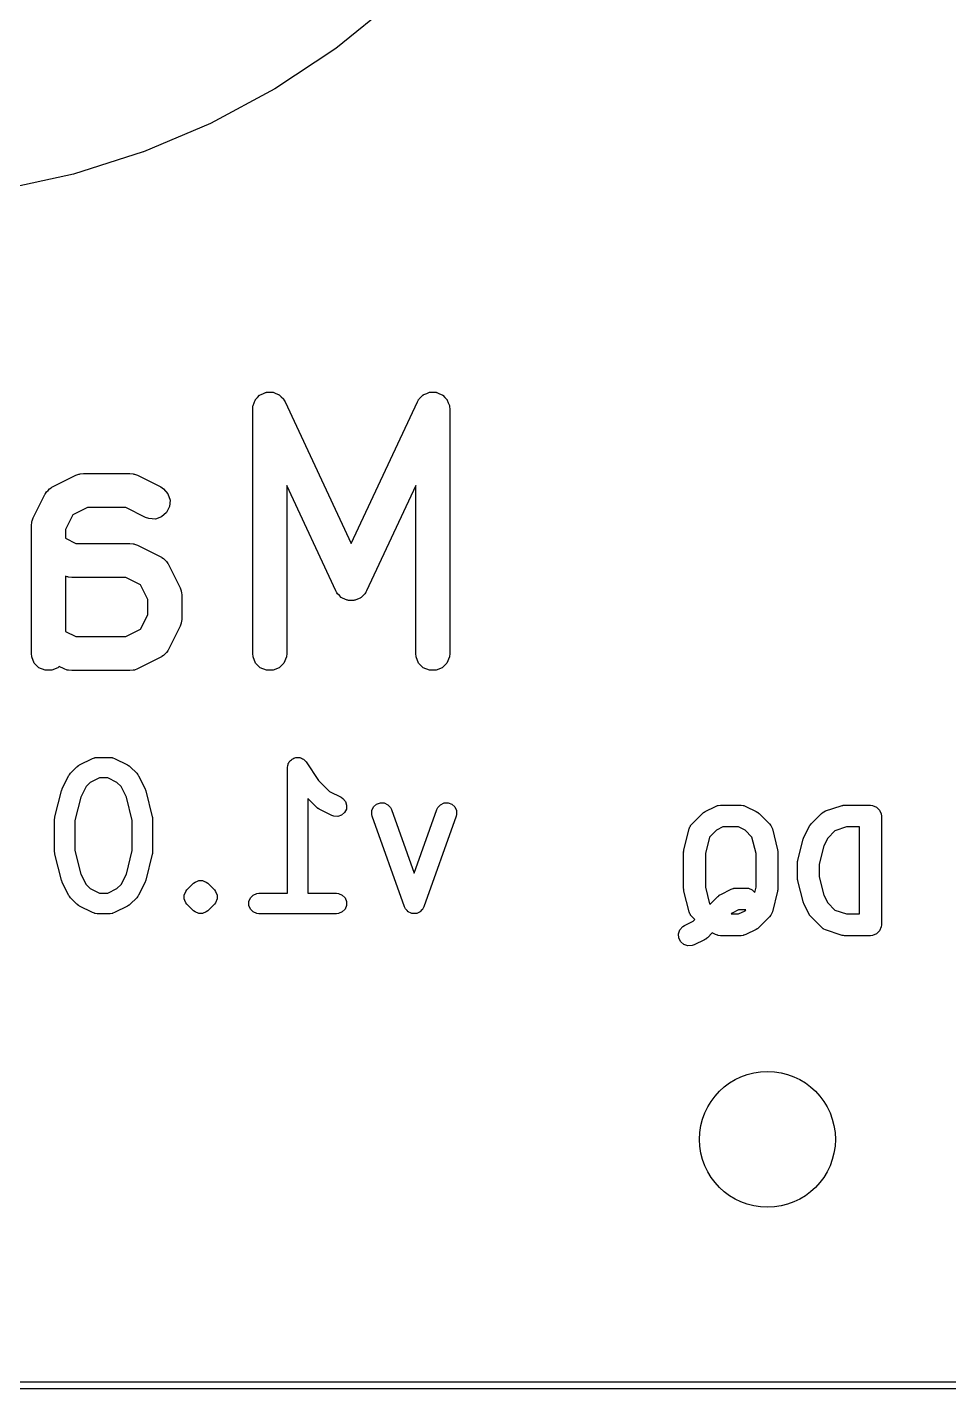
# Model space of a CAD drawing. Extents: x 89 to 178, y -115 to -57.
# Drawn here: x 139.77 to 146.55, y -115.02 to -105.01 of the extents above; entities that cross this region are included whole.
import ezdxf

# ---------------------------------------------------------------- set-up
doc = ezdxf.new("R2010")
doc.units = 0
doc.layers.add('BLACK', color=7, linetype='CONTINUOUS')

msp = doc.modelspace()

# ---------------------------------------------------------------- linework, layer by layer
at = {"layer": 'BLACK', "linetype": 'CONTINUOUS'}
for p, q in [((142.467123, -104.822727), (142.043787, -105.164015)), ((142.043415, -105.164287), (141.594263, -105.462497)), ((142.043787, -105.164015), (142.043415, -105.164287)), ((141.593865, -105.462736), (141.12122, -105.716824)), ((141.594263, -105.462497), (141.593865, -105.462736)), ((141.1208, -105.717025), (140.626985, -105.925946)), ((141.12122, -105.716824), (141.1208, -105.717025)), ((140.62655, -105.926107), (140.113887, -106.088818)), ((140.626985, -105.925946), (140.62655, -105.926107)), ((140.11344, -106.088937), (139.584254, -106.204393)), ((140.113887, -106.088818), (140.11344, -106.088937)), ((141.434357, -107.792328), (141.442656, -107.772291)), ((141.442656, -107.772291), (141.450072, -107.751898)), ((141.450072, -107.751898), (141.451954, -107.749842)), ((141.451954, -107.749842), (141.453021, -107.747268)), ((141.453021, -107.747268), (141.468358, -107.73193)), ((141.468358, -107.73193), (141.483012, -107.71593)), ((141.483012, -107.71593), (141.485537, -107.714751)), ((141.485537, -107.714751), (141.487509, -107.71278)), ((141.487509, -107.71278), (141.507547, -107.704479)), ((141.507547, -107.704479), (141.527208, -107.695305)), ((141.527208, -107.695305), (141.529994, -107.695182)), ((141.529994, -107.695182), (141.532569, -107.694116)), ((141.532569, -107.694116), (141.554255, -107.694116)), ((141.554255, -107.694116), (141.575934, -107.693163)), ((141.575934, -107.693163), (141.578555, -107.694116)), ((141.578555, -107.694116), (141.581341, -107.694116)), ((141.581341, -107.694116), (141.601377, -107.702415)), ((141.601377, -107.702415), (141.621771, -107.709831)), ((141.621771, -107.709831), (141.623826, -107.711713)), ((141.623826, -107.711713), (141.626401, -107.71278)), ((141.626401, -107.71278), (141.641738, -107.728117)), ((141.641738, -107.728117), (141.657739, -107.742771)), ((141.657739, -107.742771), (141.659696, -107.746075)), ((141.659696, -107.746075), (141.660889, -107.747268)), ((141.660889, -107.747268), (141.662018, -107.749995)), ((141.662018, -107.749995), (141.670228, -107.763853)), ((141.670228, -107.763853), (142.156954, -108.806839)), ((142.156954, -108.806839), (142.643682, -107.763853)), ((142.643682, -107.763853), (142.651891, -107.749995)), ((142.651891, -107.749995), (142.653021, -107.747268)), ((142.653021, -107.747268), (142.654213, -107.746075)), ((142.654213, -107.746075), (142.656171, -107.742771)), ((142.656171, -107.742771), (142.672166, -107.728122)), ((142.672166, -107.728122), (142.687509, -107.71278)), ((142.687509, -107.71278), (142.690084, -107.711713)), ((142.690084, -107.711713), (142.69214, -107.709831)), ((142.69214, -107.709831), (142.712525, -107.702418)), ((142.712525, -107.702418), (142.732569, -107.694116)), ((142.732569, -107.694116), (142.735356, -107.694116)), ((142.735356, -107.694116), (142.737977, -107.693163)), ((142.737977, -107.693163), (142.759655, -107.694116)), ((142.759655, -107.694116), (142.781341, -107.694116)), ((142.781341, -107.694116), (142.783915, -107.695182)), ((142.783915, -107.695182), (142.786702, -107.695305)), ((142.786702, -107.695305), (142.806362, -107.704479)), ((142.806362, -107.704479), (142.826401, -107.71278)), ((142.826401, -107.71278), (142.828372, -107.714751)), ((142.828372, -107.714751), (142.830898, -107.71593)), ((142.830898, -107.71593), (142.845551, -107.73193)), ((142.845551, -107.73193), (142.860889, -107.747268)), ((142.860889, -107.747268), (142.861955, -107.749842)), ((142.861955, -107.749842), (142.863838, -107.751898)), ((142.863838, -107.751898), (142.871253, -107.772291)), ((142.871253, -107.772291), (142.879553, -107.792328)), ((141.431955, -107.816714), (141.433533, -107.800686)), ((141.431955, -109.616714), (141.431955, -107.816714)), ((141.433404, -107.797735), (141.43398, -107.796149)), ((141.433533, -107.800686), (141.433404, -107.797735)), ((141.43398, -107.796149), (141.434357, -107.792328)), ((142.879553, -107.792328), (142.879929, -107.796149)), ((142.879929, -107.796149), (142.880506, -107.797735)), ((142.880506, -107.797735), (142.880376, -107.800686)), ((142.880376, -107.800686), (142.881955, -107.816714)), ((142.881955, -107.816714), (142.881955, -109.616714)), ((139.958196, -108.390625), (140.129624, -108.304911)), ((140.129624, -108.304911), (140.15251, -108.296153)), ((140.15251, -108.296153), (140.15699, -108.295834)), ((140.15699, -108.295834), (140.16114, -108.294116)), ((140.16114, -108.294116), (140.185526, -108.291714)), ((140.185526, -108.291714), (140.528384, -108.291714)), ((140.528384, -108.291714), (140.55277, -108.294116)), ((140.55277, -108.294116), (140.556918, -108.295834)), ((140.556918, -108.295834), (140.5614, -108.296153)), ((140.5614, -108.296153), (140.584286, -108.304911)), ((140.584286, -108.304911), (140.755713, -108.390624)), ((139.81658, -108.617956), (139.902294, -108.446527)), ((139.902294, -108.446527), (139.904861, -108.442447)), ((139.904861, -108.442447), (139.905503, -108.440524)), ((139.905503, -108.440524), (139.90758, -108.438128)), ((139.90758, -108.438128), (139.915348, -108.425789)), ((139.915348, -108.425789), (139.927192, -108.415516)), ((139.927192, -108.415516), (139.937459, -108.403679)), ((139.937459, -108.403679), (139.949792, -108.395915)), ((139.949792, -108.395915), (139.952193, -108.393833)), ((139.952193, -108.393833), (139.95412, -108.39319)), ((139.95412, -108.39319), (139.958196, -108.390625)), ((140.755713, -108.390624), (140.776451, -108.403679)), ((140.776451, -108.403679), (140.808407, -108.440524)), ((140.808407, -108.440524), (140.82383, -108.486794)), ((142.043682, -109.155289), (141.681955, -108.380159)), ((141.681955, -108.380159), (141.681955, -109.616714)), ((142.631955, -108.380159), (142.270228, -109.155289)), ((142.631955, -109.616714), (142.631955, -108.380159)), ((140.215035, -108.541714), (140.107267, -108.595597)), ((140.498876, -108.541714), (140.215035, -108.541714)), ((140.64391, -108.614231), (140.498876, -108.541714)), ((140.798561, -108.579067), (140.761716, -108.611023)), ((140.820372, -108.535444), (140.798561, -108.579067)), ((140.82383, -108.486794), (140.820372, -108.535444)), ((139.803384, -108.673857), (139.805786, -108.649471)), ((139.803384, -109.616714), (139.803384, -108.673857)), ((139.805786, -108.649471), (139.807504, -108.645322)), ((139.807504, -108.645322), (139.807823, -108.640841)), ((139.807823, -108.640841), (139.81658, -108.617956)), ((140.107267, -108.595597), (140.053384, -108.703365)), ((140.666796, -108.622989), (140.64391, -108.614231)), ((140.715445, -108.626446), (140.666796, -108.622989)), ((140.761716, -108.611023), (140.715445, -108.626446)), ((140.053384, -108.703365), (140.053384, -108.768031)), ((140.053384, -108.768031), (140.12932, -108.806)), ((140.12932, -108.806), (140.528384, -108.806)), ((140.528384, -108.806), (140.55277, -108.808402)), ((140.55277, -108.808402), (140.556918, -108.81012)), ((140.556918, -108.81012), (140.5614, -108.810439)), ((140.5614, -108.810439), (140.584286, -108.819197)), ((140.584286, -108.819197), (140.755713, -108.90491)), ((140.755713, -108.90491), (140.759791, -108.907477)), ((140.759791, -108.907477), (140.761716, -108.908119)), ((140.761716, -108.908119), (140.764113, -108.910198)), ((140.764113, -108.910198), (140.776451, -108.917965)), ((140.776451, -108.917965), (140.78672, -108.929805)), ((140.78672, -108.929805), (140.798561, -108.940075)), ((140.798561, -108.940075), (140.806327, -108.952411)), ((140.806327, -108.952411), (140.808407, -108.95481)), ((140.808407, -108.95481), (140.809048, -108.956735)), ((140.809048, -108.956735), (140.811615, -108.960812)), ((140.811615, -108.960812), (140.897329, -109.13224)), ((140.066796, -109.051561), (140.053384, -109.046428)), ((140.053384, -109.046428), (140.053384, -109.453745)), ((140.071277, -109.051879), (140.066796, -109.051561)), ((140.075426, -109.053598), (140.071277, -109.051879)), ((140.099812, -109.056), (140.075426, -109.053598)), ((140.498876, -109.056), (140.099812, -109.056)), ((140.606642, -109.109883), (140.498876, -109.056)), ((140.660526, -109.21765), (140.606642, -109.109883)), ((140.897329, -109.13224), (140.906087, -109.155126)), ((140.906087, -109.155126), (140.906405, -109.159606)), ((140.906405, -109.159606), (140.908124, -109.163756)), ((140.908124, -109.163756), (140.910526, -109.188142)), ((142.048971, -109.164218), (142.043682, -109.155289)), ((142.050072, -109.167244), (142.048971, -109.164218)), ((142.052031, -109.169384), (142.050072, -109.167244)), ((142.056171, -109.176371), (142.052031, -109.169384)), ((142.070179, -109.189199), (142.056171, -109.176371)), ((142.257739, -109.176371), (142.243728, -109.189201)), ((142.261878, -109.169384), (142.257739, -109.176371)), ((142.263838, -109.167244), (142.261878, -109.169384)), ((142.264938, -109.164218), (142.263838, -109.167244)), ((142.270228, -109.155289), (142.264938, -109.164218)), ((140.660526, -109.330062), (140.660526, -109.21765)), ((140.910526, -109.188142), (140.910526, -109.359571)), ((142.083012, -109.203212), (142.070179, -109.189199)), ((142.088044, -109.20556), (142.083012, -109.203212)), ((142.09214, -109.209311), (142.088044, -109.20556)), ((142.10999, -109.215802), (142.09214, -109.209311)), ((142.127208, -109.223837), (142.10999, -109.215802)), ((142.132757, -109.22408), (142.127208, -109.223837)), ((142.137977, -109.225979), (142.132757, -109.22408)), ((142.156955, -109.225144), (142.137977, -109.225979)), ((142.175934, -109.225979), (142.156955, -109.225144)), ((142.181153, -109.22408), (142.175934, -109.225979)), ((142.186702, -109.223837), (142.181153, -109.22408)), ((142.203915, -109.215803), (142.186702, -109.223837)), ((142.221771, -109.209311), (142.203915, -109.215803)), ((142.225867, -109.205559), (142.221771, -109.209311)), ((142.230898, -109.203212), (142.225867, -109.205559)), ((142.243728, -109.189201), (142.230898, -109.203212)), ((140.606641, -109.437831), (140.660526, -109.330062)), ((140.910526, -109.359571), (140.908124, -109.383957)), ((140.053384, -109.453745), (140.129321, -109.491714)), ((140.498876, -109.491714), (140.606641, -109.437831)), ((140.897329, -109.415473), (140.811616, -109.586901)), ((140.906087, -109.392587), (140.897329, -109.415473)), ((140.906405, -109.388106), (140.906087, -109.392587)), ((140.908124, -109.383957), (140.906405, -109.388106)), ((140.129321, -109.491714), (140.498876, -109.491714)), ((139.805786, -109.6411), (139.803384, -109.616714)), ((139.82445, -109.68616), (139.805786, -109.6411)), ((140.755713, -109.642804), (140.584286, -109.728517)), ((140.759791, -109.640236), (140.755713, -109.642804)), ((140.761716, -109.639595), (140.759791, -109.640236)), ((140.764113, -109.637515), (140.761716, -109.639595)), ((140.776451, -109.629749), (140.764113, -109.637515)), ((140.78672, -109.617908), (140.776451, -109.629749)), ((140.798561, -109.607639), (140.78672, -109.617908)), ((140.806327, -109.595301), (140.798561, -109.607639)), ((140.808407, -109.592904), (140.806327, -109.595301)), ((140.809048, -109.590979), (140.808407, -109.592904)), ((140.811616, -109.586901), (140.809048, -109.590979)), ((141.434357, -109.6411), (141.431955, -109.616714)), ((141.453021, -109.68616), (141.434357, -109.6411)), ((141.679553, -109.6411), (141.660889, -109.68616)), ((141.681955, -109.616714), (141.679553, -109.6411)), ((142.634357, -109.6411), (142.631955, -109.616714)), ((142.653021, -109.68616), (142.634357, -109.6411)), ((142.879553, -109.6411), (142.860889, -109.68616)), ((142.881955, -109.616714), (142.879553, -109.6411)), ((139.858938, -109.720648), (139.82445, -109.68616)), ((139.903998, -109.739312), (139.858938, -109.720648)), ((139.95277, -109.739312), (139.903998, -109.739312)), ((139.99783, -109.720648), (139.95277, -109.739312)), ((140.007944, -109.710534), (139.99783, -109.720648)), ((140.04391, -109.728517), (140.007944, -109.710534)), ((140.066796, -109.737275), (140.04391, -109.728517)), ((140.071276, -109.737593), (140.066796, -109.737275)), ((140.075426, -109.739312), (140.071276, -109.737593)), ((140.099812, -109.741714), (140.075426, -109.739312)), ((140.528384, -109.741714), (140.099812, -109.741714)), ((140.55277, -109.739312), (140.528384, -109.741714)), ((140.556918, -109.737593), (140.55277, -109.739312)), ((140.5614, -109.737275), (140.556918, -109.737593)), ((140.584286, -109.728517), (140.5614, -109.737275)), ((141.487509, -109.720648), (141.453021, -109.68616)), ((141.532569, -109.739312), (141.487509, -109.720648)), ((141.581341, -109.739312), (141.532569, -109.739312)), ((141.626401, -109.720648), (141.581341, -109.739312)), ((141.660889, -109.68616), (141.626401, -109.720648)), ((142.687509, -109.720648), (142.653021, -109.68616)), ((142.732569, -109.739312), (142.687509, -109.720648)), ((142.781341, -109.739312), (142.732569, -109.739312)), ((142.826401, -109.720648), (142.781341, -109.739312)), ((142.860889, -109.68616), (142.826401, -109.720648)), ((140.253489, -110.387737), (140.26722, -110.382482)), ((140.26722, -110.382482), (140.269909, -110.38229)), ((140.269909, -110.38229), (140.272398, -110.38126)), ((140.272398, -110.38126), (140.28703, -110.379819)), ((140.28703, -110.379819), (140.382268, -110.379819)), ((140.382268, -110.379819), (140.3969, -110.38126)), ((140.3969, -110.38126), (140.399389, -110.382291)), ((140.399389, -110.382291), (140.402077, -110.382482)), ((140.402077, -110.382482), (140.415809, -110.387737)), ((141.741799, -110.384072), (141.748588, -110.38126)), ((141.748588, -110.38126), (141.756015, -110.38126)), ((141.756015, -110.38126), (141.763299, -110.379819)), ((141.763299, -110.379819), (141.770504, -110.38126)), ((141.770504, -110.38126), (141.777852, -110.38126)), ((141.777852, -110.38126), (141.784712, -110.384101)), ((140.09114, -110.497024), (140.138759, -110.449405)), ((140.138759, -110.449405), (140.144508, -110.444686)), ((140.144508, -110.444686), (140.145808, -110.443188)), ((140.145808, -110.443188), (140.148067, -110.441766)), ((140.148067, -110.441766), (140.150124, -110.440078)), ((140.150124, -110.440078), (140.151951, -110.43932)), ((140.151951, -110.43932), (140.158251, -110.435356)), ((140.158251, -110.435356), (140.253489, -110.387737)), ((140.415809, -110.387737), (140.511047, -110.435356)), ((140.511047, -110.435356), (140.517346, -110.43932)), ((140.517346, -110.43932), (140.519174, -110.440078)), ((140.519174, -110.440078), (140.52123, -110.441766)), ((140.52123, -110.441766), (140.52349, -110.443188)), ((140.52349, -110.443188), (140.524789, -110.444686)), ((140.524789, -110.444686), (140.530539, -110.449405)), ((140.530539, -110.449405), (140.578158, -110.497024)), ((141.68822, -110.45474), (141.688235, -110.454663)), ((141.688225, -110.454766), (141.68822, -110.45474)), ((141.68822, -110.454819), (141.688225, -110.454766)), ((141.68822, -111.379819), (141.68822, -110.454819)), ((141.688235, -110.454663), (141.689661, -110.440187)), ((141.689661, -110.440187), (141.692502, -110.433326)), ((141.692502, -110.433326), (141.693959, -110.426046)), ((141.693959, -110.426046), (141.698047, -110.41994)), ((141.698047, -110.41994), (141.70086, -110.413151)), ((141.70086, -110.413151), (141.70611, -110.4079)), ((141.70611, -110.4079), (141.710242, -110.401731)), ((141.710242, -110.401731), (141.716356, -110.397654)), ((141.716356, -110.397654), (141.721552, -110.392459)), ((141.721552, -110.392459), (141.728412, -110.389617)), ((141.728412, -110.389617), (141.734591, -110.385498)), ((141.734591, -110.385498), (141.741799, -110.384072)), ((141.784712, -110.384101), (141.791993, -110.385558)), ((141.791993, -110.385558), (141.798098, -110.389646)), ((141.798098, -110.389646), (141.804888, -110.392459)), ((141.804888, -110.392459), (141.810138, -110.397709)), ((141.810138, -110.397709), (141.816308, -110.401841)), ((141.816308, -110.401841), (141.825528, -110.413099)), ((141.825528, -110.413099), (141.82558, -110.413151)), ((141.82558, -110.413151), (141.825589, -110.413173)), ((141.825589, -110.413173), (141.825624, -110.413216)), ((141.825624, -110.413216), (141.916742, -110.549894)), ((140.029472, -110.611754), (140.077091, -110.516516)), ((140.077091, -110.516516), (140.081055, -110.510216)), ((140.081055, -110.510216), (140.081813, -110.508389)), ((140.081813, -110.508389), (140.083501, -110.506332)), ((140.083501, -110.506332), (140.084923, -110.504073)), ((140.084923, -110.504073), (140.086421, -110.502773)), ((140.086421, -110.502773), (140.09114, -110.497024)), ((140.236219, -110.564077), (140.205812, -110.594484)), ((140.304735, -110.529819), (140.236219, -110.564077)), ((140.364563, -110.529819), (140.304735, -110.529819)), ((140.433079, -110.564077), (140.364563, -110.529819)), ((140.463486, -110.594484), (140.433079, -110.564077)), ((140.578158, -110.497024), (140.582876, -110.502773)), ((140.582876, -110.502773), (140.584375, -110.504073)), ((140.584375, -110.504073), (140.585796, -110.506332)), ((140.585796, -110.506332), (140.587485, -110.508389)), ((140.587485, -110.508389), (140.588242, -110.510216)), ((140.588242, -110.510216), (140.592207, -110.516516)), ((140.592207, -110.516516), (140.639826, -110.611754)), ((141.916742, -110.549894), (141.998123, -110.631275)), ((139.976174, -110.817581), (140.023793, -110.627105)), ((140.023793, -110.627105), (140.024178, -110.626025)), ((140.024178, -110.626025), (140.024217, -110.625486)), ((140.024217, -110.625486), (140.026544, -110.619404)), ((140.026544, -110.619404), (140.02874, -110.613259)), ((140.02874, -110.613259), (140.029062, -110.612823)), ((140.029062, -110.612823), (140.029472, -110.611754)), ((140.167318, -110.671471), (140.123935, -110.845005)), ((140.205812, -110.594484), (140.167318, -110.671471)), ((140.501979, -110.671471), (140.463486, -110.594484)), ((140.545363, -110.845005), (140.501979, -110.671471)), ((140.639826, -110.611754), (140.640235, -110.612823)), ((140.640235, -110.612823), (140.640558, -110.613259)), ((140.640558, -110.613259), (140.64275, -110.619395)), ((140.64275, -110.619395), (140.645081, -110.625485)), ((140.645081, -110.625485), (140.645119, -110.626025)), ((140.645119, -110.626025), (140.645505, -110.627105)), ((140.645505, -110.627105), (140.693124, -110.817581)), ((141.900663, -110.745947), (141.83822, -110.683504)), ((141.83822, -110.683504), (141.83822, -111.379819)), ((141.998123, -110.631275), (142.082475, -110.673451)), ((142.082475, -110.673451), (142.094918, -110.681283)), ((142.094918, -110.681283), (142.114091, -110.703391)), ((141.906413, -110.750667), (141.900663, -110.745947)), ((141.907712, -110.752164), (141.906413, -110.750667)), ((141.909966, -110.753583), (141.907712, -110.752164)), ((141.912028, -110.755275), (141.909966, -110.753583)), ((141.91386, -110.756033), (141.912028, -110.755275)), ((141.920155, -110.759996), (141.91386, -110.756033)), ((142.015393, -110.807615), (141.920155, -110.759996)), ((142.121271, -110.760342), (142.108183, -110.786517)), ((142.114091, -110.703391), (142.123345, -110.731152)), ((142.123345, -110.731152), (142.121271, -110.760342)), ((142.308073, -110.799113), (142.309527, -110.769885)), ((142.309527, -110.769885), (142.322054, -110.743439)), ((142.322054, -110.743439), (142.343748, -110.7238)), ((142.343748, -110.7238), (142.371307, -110.713957)), ((142.371307, -110.713957), (142.400535, -110.715411)), ((142.400535, -110.715411), (142.426981, -110.727938)), ((142.426981, -110.727938), (142.44662, -110.749632)), ((142.44662, -110.749632), (142.452899, -110.762927)), ((142.452899, -110.762927), (142.620363, -111.231826)), ((142.620363, -111.231826), (142.787827, -110.762927)), ((142.787827, -110.762927), (142.794106, -110.749632)), ((142.794106, -110.749632), (142.813745, -110.727938)), ((142.813745, -110.727938), (142.840191, -110.715411)), ((142.840191, -110.715411), (142.869419, -110.713957)), ((142.869419, -110.713957), (142.896978, -110.7238)), ((142.896978, -110.7238), (142.918672, -110.74344)), ((142.918672, -110.74344), (142.931199, -110.769886)), ((142.931199, -110.769886), (142.932653, -110.799113)), ((144.750976, -110.785154), (144.753173, -110.783352)), ((144.753173, -110.783352), (144.755124, -110.782543)), ((144.755124, -110.782543), (144.761841, -110.778316)), ((144.761841, -110.778316), (144.838031, -110.740221)), ((144.838031, -110.740221), (144.852678, -110.734616)), ((144.852678, -110.734616), (144.855544, -110.734412)), ((144.855544, -110.734412), (144.858201, -110.733312)), ((144.858201, -110.733312), (144.873808, -110.731775)), ((144.873808, -110.731775), (145.026189, -110.731775)), ((145.026189, -110.731775), (145.041796, -110.733312)), ((145.041796, -110.733312), (145.044452, -110.734412)), ((145.044452, -110.734412), (145.047319, -110.734616)), ((145.047319, -110.734616), (145.061966, -110.740221)), ((145.061966, -110.740221), (145.138157, -110.778316)), ((145.138157, -110.778316), (145.144871, -110.782542)), ((145.144871, -110.782542), (145.146826, -110.783352)), ((145.146826, -110.783352), (145.149025, -110.785157)), ((145.61724, -110.793301), (145.629362, -110.783352)), ((145.629362, -110.783352), (145.632019, -110.782251)), ((145.632019, -110.782251), (145.63419, -110.780369)), ((145.63419, -110.780369), (145.64851, -110.773975)), ((145.64851, -110.773975), (145.762796, -110.73588)), ((145.762796, -110.73588), (145.770535, -110.73412)), ((145.770535, -110.73412), (145.772487, -110.733312)), ((145.772487, -110.733312), (145.775315, -110.733033)), ((145.775315, -110.733033), (145.778088, -110.732403)), ((145.778088, -110.732403), (145.780196, -110.732552)), ((145.780196, -110.732552), (145.788094, -110.731775)), ((145.788094, -110.731775), (145.97857, -110.731775)), ((145.97857, -110.731775), (145.994177, -110.733312)), ((145.994177, -110.733312), (146.023016, -110.745257)), ((146.023016, -110.745257), (146.045088, -110.767329)), ((146.045088, -110.767329), (146.057033, -110.796168)), ((139.973935, -110.835771), (139.974186, -110.833217)), ((139.973935, -111.073866), (139.973935, -110.835771)), ((139.974024, -110.832125), (139.974833, -110.826651)), ((139.974186, -110.833217), (139.974024, -110.832125)), ((139.974833, -110.826651), (139.975376, -110.821139)), ((139.975376, -110.821139), (139.975798, -110.820117)), ((139.975798, -110.820117), (139.976174, -110.817581)), ((140.123935, -110.845005), (140.123935, -111.064632)), ((140.545363, -111.064632), (140.545363, -110.845005)), ((140.693124, -110.817581), (140.693499, -110.820117)), ((140.693499, -110.820117), (140.693922, -110.821139)), ((140.693922, -110.821139), (140.694464, -110.826651)), ((140.694464, -110.826651), (140.695274, -110.832125)), ((140.695274, -110.832125), (140.695111, -110.833217)), ((140.695111, -110.833217), (140.695363, -110.835771)), ((140.695363, -110.835771), (140.695363, -111.073866)), ((142.029124, -110.81287), (142.015393, -110.807615)), ((142.058314, -110.814944), (142.029124, -110.81287)), ((142.086076, -110.80569), (142.058314, -110.814944)), ((142.108183, -110.786517), (142.086076, -110.80569)), ((142.311637, -110.813377), (142.308073, -110.799113)), ((142.549732, -111.480044), (142.311637, -110.813377)), ((142.929089, -110.813377), (142.690994, -111.480044)), ((142.932653, -110.799113), (142.929089, -110.813377)), ((144.652633, -110.887108), (144.65491, -110.881614)), ((144.65491, -110.881614), (144.664859, -110.869491)), ((144.664859, -110.869491), (144.74105, -110.793301)), ((144.74105, -110.793301), (144.747183, -110.788267)), ((144.747183, -110.788267), (144.748569, -110.78667)), ((144.748569, -110.78667), (144.750976, -110.785154)), ((145.149025, -110.785157), (145.151429, -110.78667)), ((145.151429, -110.78667), (145.152811, -110.788264)), ((145.152811, -110.788264), (145.158949, -110.793301)), ((145.158949, -110.793301), (145.235139, -110.869492)), ((145.235139, -110.869492), (145.245088, -110.881614)), ((145.245088, -110.881614), (145.247364, -110.88711)), ((145.526064, -110.890283), (145.53029, -110.883568)), ((145.53029, -110.883568), (145.5311, -110.881614)), ((145.5311, -110.881614), (145.532905, -110.879414)), ((145.532905, -110.879414), (145.534418, -110.877011)), ((145.534418, -110.877011), (145.536012, -110.875628)), ((145.536012, -110.875628), (145.541049, -110.869491)), ((145.541049, -110.869491), (145.61724, -110.793301)), ((146.057033, -110.796168), (146.05857, -110.811775)), ((146.05857, -110.811775), (146.05857, -111.611775)), ((144.605721, -111.059038), (144.643816, -110.906657)), ((144.643816, -110.906657), (144.649092, -110.891889)), ((144.649092, -110.891889), (144.652633, -110.887108)), ((144.793664, -110.966959), (144.763332, -111.088288)), ((144.845006, -110.915618), (144.793664, -110.966959)), ((144.892693, -110.891775), (144.845006, -110.915618)), ((145.007304, -110.891775), (144.892693, -110.891775)), ((145.054989, -110.915617), (145.007304, -110.891775)), ((145.106333, -110.96696), (145.054989, -110.915617)), ((145.136666, -111.088288), (145.106333, -110.96696)), ((145.247364, -110.88711), (145.250905, -110.891889)), ((145.250905, -110.891889), (145.256181, -110.906657)), ((145.256181, -110.906657), (145.294277, -111.059038)), ((145.443816, -111.135229), (145.481912, -110.982848)), ((145.481912, -110.982848), (145.482323, -110.981697)), ((145.482323, -110.981697), (145.482364, -110.981121)), ((145.482364, -110.981121), (145.484848, -110.974628)), ((145.484848, -110.974628), (145.487188, -110.96808)), ((145.487188, -110.96808), (145.487532, -110.967615)), ((145.487532, -110.967615), (145.487969, -110.966474)), ((145.487969, -110.966474), (145.526064, -110.890283)), ((145.663365, -110.97345), (145.635003, -111.030173)), ((145.717022, -110.919792), (145.663365, -110.97345)), ((145.801077, -110.891775), (145.717022, -110.919792)), ((145.89857, -110.891775), (145.801077, -110.891775)), ((145.89857, -111.531775), (145.89857, -110.891775)), ((139.974186, -111.076419), (139.973935, -111.073866)), ((139.974024, -111.077512), (139.974186, -111.076419)), ((139.974833, -111.082985), (139.974024, -111.077512)), ((139.975376, -111.088498), (139.974833, -111.082985)), ((140.123935, -111.064632), (140.167318, -111.238166)), ((140.501979, -111.238166), (140.545363, -111.064632)), ((140.694464, -111.082985), (140.693922, -111.088498)), ((140.695274, -111.077512), (140.694464, -111.082985)), ((140.695363, -111.073866), (140.695111, -111.076419)), ((140.695111, -111.076419), (140.695274, -111.077512)), ((144.603332, -111.078441), (144.603599, -111.07572)), ((144.603332, -111.345108), (144.603332, -111.078441)), ((144.603426, -111.074552), (144.60429, -111.068707)), ((144.603599, -111.07572), (144.603426, -111.074552)), ((144.60429, -111.068707), (144.604869, -111.062834)), ((144.604869, -111.062834), (144.60532, -111.061743)), ((144.60532, -111.061743), (144.605721, -111.059038)), ((145.294277, -111.059038), (145.294677, -111.061743)), ((145.294677, -111.061743), (145.295129, -111.062834)), ((145.295129, -111.062834), (145.295707, -111.068707)), ((145.295707, -111.068707), (145.296572, -111.074552)), ((145.296572, -111.074552), (145.296398, -111.07572)), ((145.296398, -111.07572), (145.296666, -111.078441)), ((145.296666, -111.078441), (145.296666, -111.345108)), ((145.635003, -111.030173), (145.601427, -111.164479)), ((139.975798, -111.089519), (139.975376, -111.088498)), ((139.976174, -111.092056), (139.975798, -111.089519)), ((140.023793, -111.282532), (139.976174, -111.092056)), ((140.693124, -111.092056), (140.645505, -111.282532)), ((140.693499, -111.089519), (140.693124, -111.092056)), ((140.693922, -111.088498), (140.693499, -111.089519)), ((144.763332, -111.088288), (144.763332, -111.33526)), ((145.136666, -111.33526), (145.136666, -111.088288)), ((145.441427, -111.154632), (145.441694, -111.151911)), ((145.441427, -111.268918), (145.441427, -111.154632)), ((145.441521, -111.150743), (145.442385, -111.144898)), ((145.441694, -111.151911), (145.441521, -111.150743)), ((145.442385, -111.144898), (145.442964, -111.139025)), ((145.442964, -111.139025), (145.443415, -111.137934)), ((145.443415, -111.137934), (145.443816, -111.135229)), ((145.601427, -111.164479), (145.601427, -111.25907)), ((140.024178, -111.283611), (140.023793, -111.282532)), ((140.024217, -111.284151), (140.024178, -111.283611)), ((140.026544, -111.290232), (140.024217, -111.284151)), ((140.167318, -111.238166), (140.205812, -111.315153)), ((140.463485, -111.315153), (140.501979, -111.238166)), ((140.645081, -111.284152), (140.64275, -111.290241)), ((140.645119, -111.283611), (140.645081, -111.284152)), ((140.645505, -111.282532), (140.645119, -111.283611)), ((145.441694, -111.271638), (145.441427, -111.268918)), ((145.441521, -111.272807), (145.441694, -111.271638)), ((145.442385, -111.278651), (145.441521, -111.272807)), ((145.442964, -111.284525), (145.442385, -111.278651)), ((145.443415, -111.285615), (145.442964, -111.284525)), ((145.601427, -111.25907), (145.635003, -111.393375)), ((140.02874, -111.296378), (140.026544, -111.290232)), ((140.029062, -111.296813), (140.02874, -111.296378)), ((140.029472, -111.297883), (140.029062, -111.296813)), ((140.077091, -111.393121), (140.029472, -111.297883)), ((140.205812, -111.315153), (140.236219, -111.345561)), ((140.236219, -111.345561), (140.304735, -111.379819)), ((140.304735, -111.379819), (140.364563, -111.379819)), ((140.364563, -111.379819), (140.433078, -111.345561)), ((140.433078, -111.345561), (140.463485, -111.315153)), ((140.639826, -111.297883), (140.592207, -111.393121)), ((140.640235, -111.296813), (140.639826, -111.297883)), ((140.640558, -111.296378), (140.640235, -111.296813)), ((140.64275, -111.290241), (140.640558, -111.296378)), ((140.927756, -111.392569), (140.938954, -111.365533)), ((140.938954, -111.365533), (140.948281, -111.354168)), ((140.948281, -111.354168), (140.9959, -111.306548)), ((140.9959, -111.306548), (141.007266, -111.29722)), ((141.007266, -111.29722), (141.007267, -111.297219)), ((141.007267, -111.297219), (141.025563, -111.289641)), ((141.025563, -111.289641), (141.034302, -111.286021)), ((141.034302, -111.286021), (141.063565, -111.286021)), ((141.063565, -111.286021), (141.063566, -111.286021)), ((141.063566, -111.286021), (141.072305, -111.289641)), ((141.072305, -111.289641), (141.090601, -111.297219)), ((141.090601, -111.297219), (141.090602, -111.29722)), ((141.090602, -111.29722), (141.101968, -111.306548)), ((141.101968, -111.306548), (141.149586, -111.354167)), ((141.149586, -111.354167), (141.158914, -111.365533)), ((141.158914, -111.365533), (141.170066, -111.392459)), ((141.435838, -111.392459), (141.462874, -111.38126)), ((141.462874, -111.38126), (141.477506, -111.379819)), ((141.477506, -111.379819), (141.68822, -111.379819)), ((141.83822, -111.379819), (142.048934, -111.379819)), ((142.048934, -111.379819), (142.063566, -111.38126)), ((142.063566, -111.38126), (142.090602, -111.392459)), ((144.603599, -111.347828), (144.603332, -111.345108)), ((144.603426, -111.348997), (144.603599, -111.347828)), ((144.60429, -111.354841), (144.603426, -111.348997)), ((144.604869, -111.360715), (144.60429, -111.354841)), ((144.60532, -111.361805), (144.604869, -111.360715)), ((144.605721, -111.364511), (144.60532, -111.361805)), ((144.643816, -111.516892), (144.605721, -111.364511)), ((144.763332, -111.33526), (144.793664, -111.456588)), ((144.876127, -111.38784), (144.952317, -111.349745)), ((144.952317, -111.349745), (144.966964, -111.34414)), ((144.966964, -111.34414), (144.96983, -111.343936)), ((144.96983, -111.343936), (144.972487, -111.342836)), ((144.972487, -111.342836), (144.988094, -111.341299)), ((144.988094, -111.341299), (145.064285, -111.341299)), ((145.064285, -111.341299), (145.079892, -111.342836)), ((145.079892, -111.342836), (145.108731, -111.354781)), ((145.108731, -111.354781), (145.127174, -111.373224)), ((145.127174, -111.373224), (145.136666, -111.33526)), ((145.294277, -111.364511), (145.256181, -111.516892)), ((145.294677, -111.361805), (145.294277, -111.364511)), ((145.295129, -111.360715), (145.294677, -111.361805)), ((145.295707, -111.354841), (145.295129, -111.360715)), ((145.296572, -111.348997), (145.295707, -111.354841)), ((145.296666, -111.345108), (145.296398, -111.347828)), ((145.296398, -111.347828), (145.296572, -111.348997)), ((145.443816, -111.288321), (145.443415, -111.285615)), ((145.481912, -111.440702), (145.443816, -111.288321)), ((140.081054, -111.399417), (140.077091, -111.393121)), ((140.081812, -111.401247), (140.081054, -111.399417)), ((140.083501, -111.403305), (140.081812, -111.401247)), ((140.084923, -111.405564), (140.083501, -111.403305)), ((140.086421, -111.406863), (140.084923, -111.405564)), ((140.091139, -111.412612), (140.086421, -111.406863)), ((140.138758, -111.460232), (140.091139, -111.412612)), ((140.144507, -111.46495), (140.138758, -111.460232)), ((140.145808, -111.46645), (140.144507, -111.46495)), ((140.148067, -111.467872), (140.145808, -111.46645)), ((140.150124, -111.46956), (140.148067, -111.467872)), ((140.151951, -111.470317), (140.150124, -111.46956)), ((140.158251, -111.474282), (140.151951, -111.470317)), ((140.253489, -111.521901), (140.158251, -111.474282)), ((140.511047, -111.474282), (140.415809, -111.521901)), ((140.517346, -111.470317), (140.511047, -111.474282)), ((140.519174, -111.46956), (140.517346, -111.470317)), ((140.52123, -111.467872), (140.519174, -111.46956)), ((140.52349, -111.46645), (140.52123, -111.467872)), ((140.52479, -111.46495), (140.52349, -111.46645)), ((140.53054, -111.460232), (140.52479, -111.46495)), ((140.578158, -111.412613), (140.53054, -111.460232)), ((140.582876, -111.406863), (140.578158, -111.412613)), ((140.584375, -111.405564), (140.582876, -111.406863)), ((140.585796, -111.403305), (140.584375, -111.405564)), ((140.587486, -111.401247), (140.585796, -111.403305)), ((140.588243, -111.399417), (140.587486, -111.401247)), ((140.592207, -111.393121), (140.588243, -111.399417)), ((140.927756, -111.421832), (140.927756, -111.392569)), ((140.932793, -111.433991), (140.927756, -111.421832)), ((140.938955, -111.448868), (140.932793, -111.433991)), ((140.948282, -111.460233), (140.938955, -111.448868)), ((140.995901, -111.507852), (140.948282, -111.460233)), ((141.149586, -111.460233), (141.101967, -111.507852)), ((141.158913, -111.448868), (141.149586, -111.460233)), ((141.170112, -111.421832), (141.158913, -111.448868)), ((141.170066, -111.392459), (141.170112, -111.392569)), ((141.170112, -111.392569), (141.170112, -111.421832)), ((141.403947, -111.440187), (141.415146, -111.413151)), ((141.403947, -111.469451), (141.403947, -111.440187)), ((141.415146, -111.496487), (141.403947, -111.469451)), ((141.415146, -111.413151), (141.435838, -111.392459)), ((142.090602, -111.392459), (142.111294, -111.413151)), ((142.111294, -111.413151), (142.122493, -111.440187)), ((142.122493, -111.469451), (142.111294, -111.496487)), ((142.122493, -111.440187), (142.122493, -111.469451)), ((142.556011, -111.493339), (142.549732, -111.480044)), ((142.690994, -111.480044), (142.684715, -111.493339)), ((144.793664, -111.456588), (144.797618, -111.460542)), ((144.797618, -111.460542), (144.855336, -111.402825)), ((144.855336, -111.402825), (144.86147, -111.397789)), ((144.86147, -111.397789), (144.862855, -111.396194)), ((144.862855, -111.396194), (144.865258, -111.39468)), ((144.865258, -111.39468), (144.867458, -111.392876)), ((144.867458, -111.392876), (144.869412, -111.392066)), ((144.869412, -111.392066), (144.876127, -111.38784)), ((145.482323, -111.441852), (145.481912, -111.440702)), ((145.482364, -111.442429), (145.482323, -111.441852)), ((145.484848, -111.448921), (145.482364, -111.442429)), ((145.487188, -111.45547), (145.484848, -111.448921)), ((145.487532, -111.455934), (145.487188, -111.45547)), ((145.487969, -111.457076), (145.487532, -111.455934)), ((145.526064, -111.533266), (145.487969, -111.457076)), ((145.635003, -111.393375), (145.663366, -111.4501)), ((145.663366, -111.4501), (145.717022, -111.503757)), ((140.26722, -111.527156), (140.253489, -111.521901)), ((140.269909, -111.527347), (140.26722, -111.527156)), ((140.272398, -111.528378), (140.269909, -111.527347)), ((140.28703, -111.529819), (140.272398, -111.528378)), ((140.382268, -111.529819), (140.28703, -111.529819)), ((140.3969, -111.528378), (140.382268, -111.529819)), ((140.399389, -111.527346), (140.3969, -111.528378)), ((140.402077, -111.527156), (140.399389, -111.527346)), ((140.415809, -111.521901), (140.402077, -111.527156)), ((141.007266, -111.517179), (140.995901, -111.507852)), ((141.034302, -111.528378), (141.007266, -111.517179)), ((141.034303, -111.528378), (141.034302, -111.528378)), ((141.063565, -111.528378), (141.034303, -111.528378)), ((141.063566, -111.528378), (141.063565, -111.528378)), ((141.090602, -111.517179), (141.063566, -111.528378)), ((141.101967, -111.507852), (141.090602, -111.517179)), ((141.435838, -111.517179), (141.415146, -111.496487)), ((141.462874, -111.528378), (141.435838, -111.517179)), ((141.477506, -111.529819), (141.462874, -111.528378)), ((142.048934, -111.529819), (141.477506, -111.529819)), ((142.063566, -111.528378), (142.048934, -111.529819)), ((142.090602, -111.517179), (142.063566, -111.528378)), ((142.111294, -111.496487), (142.090602, -111.517179)), ((142.558537, -111.496129), (142.556011, -111.493339)), ((142.560149, -111.499532), (142.558537, -111.496129)), ((142.568284, -111.506897), (142.560149, -111.499532)), ((142.57565, -111.515033), (142.568284, -111.506897)), ((142.579052, -111.516644), (142.57565, -111.515033)), ((142.581843, -111.519171), (142.579052, -111.516644)), ((142.59218, -111.522862), (142.581843, -111.519171)), ((142.602096, -111.52756), (142.59218, -111.522862)), ((142.605854, -111.527746), (142.602096, -111.52756)), ((142.609402, -111.529014), (142.605854, -111.527746)), ((142.620363, -111.528468), (142.609402, -111.529014)), ((142.631324, -111.529014), (142.620363, -111.528468)), ((142.634871, -111.527746), (142.631324, -111.529014)), ((142.63863, -111.52756), (142.634871, -111.527746)), ((142.648545, -111.522862), (142.63863, -111.52756)), ((142.658883, -111.519171), (142.648545, -111.522862)), ((142.661673, -111.516644), (142.658883, -111.519171)), ((142.665076, -111.515033), (142.661673, -111.516644)), ((142.672444, -111.506893), (142.665076, -111.515033)), ((142.680577, -111.499531), (142.672444, -111.506893)), ((142.682187, -111.49613), (142.680577, -111.499531)), ((142.684715, -111.493339), (142.682187, -111.49613)), ((144.60946, -111.616411), (144.674038, -111.584121)), ((144.649092, -111.53166), (144.643816, -111.516892)), ((144.652632, -111.536438), (144.649092, -111.53166)), ((144.654909, -111.541935), (144.652632, -111.536438)), ((144.664858, -111.554058), (144.654909, -111.541935)), ((144.68448, -111.573679), (144.664858, -111.554058)), ((144.674038, -111.584121), (144.68448, -111.573679)), ((144.959293, -111.525141), (144.95266, -111.531775)), ((144.95266, -111.531775), (145.007304, -111.531775)), ((145.006979, -111.501299), (144.959293, -111.525141)), ((145.061624, -111.501299), (145.006979, -111.501299)), ((145.007304, -111.531775), (145.05499, -111.507931)), ((145.05499, -111.507931), (145.061624, -111.501299)), ((145.235139, -111.554057), (145.158949, -111.630248)), ((145.245088, -111.541934), (145.235139, -111.554057)), ((145.247364, -111.536438), (145.245088, -111.541934)), ((145.250905, -111.53166), (145.247364, -111.536438)), ((145.256181, -111.516892), (145.250905, -111.53166)), ((145.530291, -111.539982), (145.526064, -111.533266)), ((145.5311, -111.541934), (145.530291, -111.539982)), ((145.532902, -111.54413), (145.5311, -111.541934)), ((145.534418, -111.546538), (145.532902, -111.54413)), ((145.536015, -111.547923), (145.534418, -111.546538)), ((145.541049, -111.554057), (145.536015, -111.547923)), ((145.617239, -111.630248), (145.541049, -111.554057)), ((145.717022, -111.503757), (145.801077, -111.531775)), ((145.801077, -111.531775), (145.89857, -111.531775)), ((144.565865, -111.677959), (144.575736, -111.648346)), ((144.568078, -111.709095), (144.565865, -111.677959)), ((144.575736, -111.648346), (144.596188, -111.624765)), ((144.596188, -111.624765), (144.60946, -111.616411)), ((144.813413, -111.67102), (144.777995, -111.706439)), ((144.838031, -111.683329), (144.813413, -111.67102)), ((144.852678, -111.688934), (144.838031, -111.683329)), ((145.061966, -111.683329), (145.047319, -111.688934)), ((145.138157, -111.645234), (145.061966, -111.683329)), ((145.144875, -111.641004), (145.138157, -111.645234)), ((145.146826, -111.640197), (145.144875, -111.641004)), ((145.14902, -111.638395), (145.146826, -111.640197)), ((145.151429, -111.63688), (145.14902, -111.638395)), ((145.152814, -111.635282), (145.151429, -111.63688)), ((145.158949, -111.630248), (145.152814, -111.635282)), ((145.629362, -111.640197), (145.617239, -111.630248)), ((145.632017, -111.641297), (145.629362, -111.640197)), ((145.63419, -111.643181), (145.632017, -111.641297)), ((145.64851, -111.649575), (145.63419, -111.643181)), ((145.762796, -111.68767), (145.64851, -111.649575)), ((146.023016, -111.678293), (145.994177, -111.690238)), ((146.045088, -111.656221), (146.023016, -111.678293)), ((146.057033, -111.627382), (146.045088, -111.656221)), ((146.05857, -111.611775), (146.057033, -111.627382)), ((144.582037, -111.737014), (144.568078, -111.709095)), ((144.605618, -111.757466), (144.582037, -111.737014)), ((144.635231, -111.767337), (144.605618, -111.757466)), ((144.666367, -111.765124), (144.635231, -111.767337)), ((144.681014, -111.759519), (144.666367, -111.765124)), ((144.757204, -111.721424), (144.681014, -111.759519)), ((144.76392, -111.717196), (144.757204, -111.721424)), ((144.765872, -111.716388), (144.76392, -111.717196)), ((144.768068, -111.714585), (144.765872, -111.716388)), ((144.770476, -111.71307), (144.768068, -111.714585)), ((144.771861, -111.711472), (144.770476, -111.71307)), ((144.777995, -111.706439), (144.771861, -111.711472)), ((144.855544, -111.689137), (144.852678, -111.688934)), ((144.858201, -111.690238), (144.855544, -111.689137)), ((144.873808, -111.691775), (144.858201, -111.690238)), ((145.026189, -111.691775), (144.873808, -111.691775)), ((145.041796, -111.690238), (145.026189, -111.691775)), ((145.044452, -111.689137), (145.041796, -111.690238)), ((145.047319, -111.688934), (145.044452, -111.689137)), ((145.770535, -111.689429), (145.762796, -111.68767)), ((145.772487, -111.690238), (145.770535, -111.689429)), ((145.775315, -111.690516), (145.772487, -111.690238)), ((145.778088, -111.691147), (145.775315, -111.690516)), ((145.780196, -111.690997), (145.778088, -111.691147)), ((145.788094, -111.691775), (145.780196, -111.690997)), ((145.97857, -111.691775), (145.788094, -111.691775)), ((145.994177, -111.690238), (145.97857, -111.691775)), ((97.524182, -114.975), (169.475818, -114.975)), ((169.5, -115.025), (97.5, -115.025))]:
    msp.add_line(p, q, dxfattribs=at)
at = {"layer": 'BLACK'}
msp.add_circle((145.22, -113.19), 0.5, dxfattribs=at)
msp.add_circle((145.22, -113.19), 0.5, dxfattribs=at)
msp.add_circle((145.22, -113.19), 0.5, dxfattribs=at)

doc.saveas('drawing.dxf')
